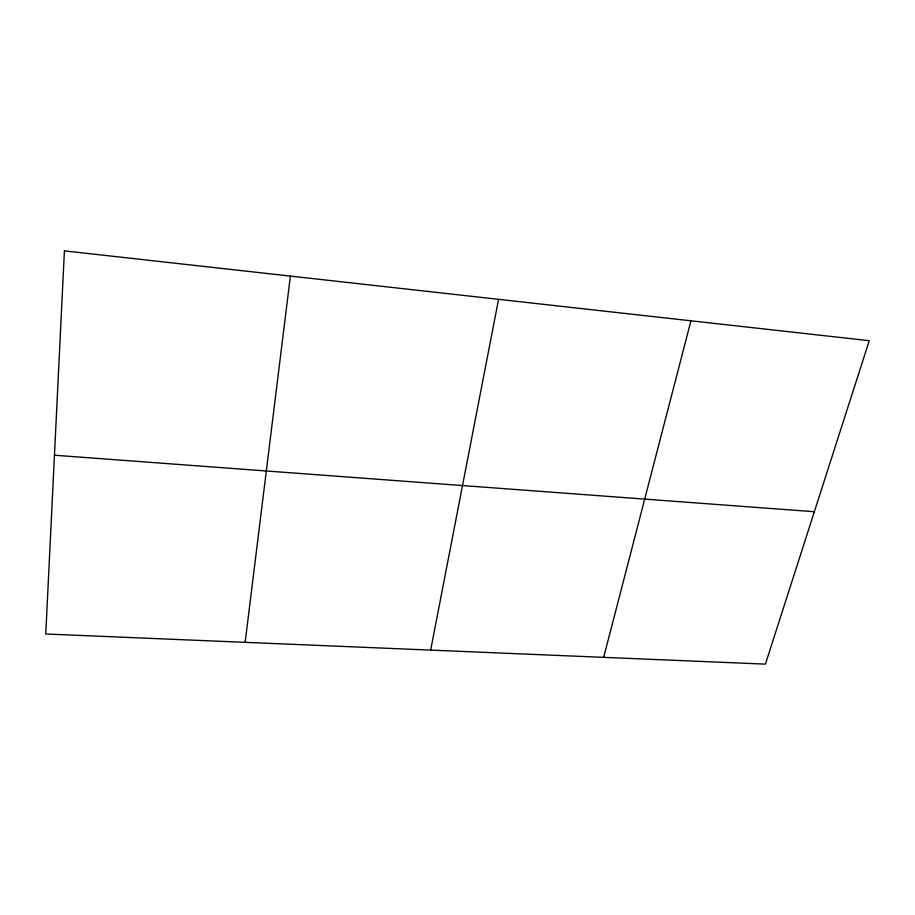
<?xml version="1.0" encoding="UTF-8"?>
<svg xmlns="http://www.w3.org/2000/svg" width="915" height="915" viewBox="0 0 915 915"><rect width="100%" height="100%" fill="white"/><g stroke="black" fill="none" stroke-linecap="round" stroke-linejoin="round"><path stroke-width="1.37" d="M245.151 642.341L290.398 276.101M430.656 650.107L498.572 299.331M603.671 657.359L690.939 320.799M54.454 455.224L814.339 511.725M64.416 250.87L45.75 633.992L765.409 664.13L869.25 340.7L64.416 250.87"/></g></svg>
